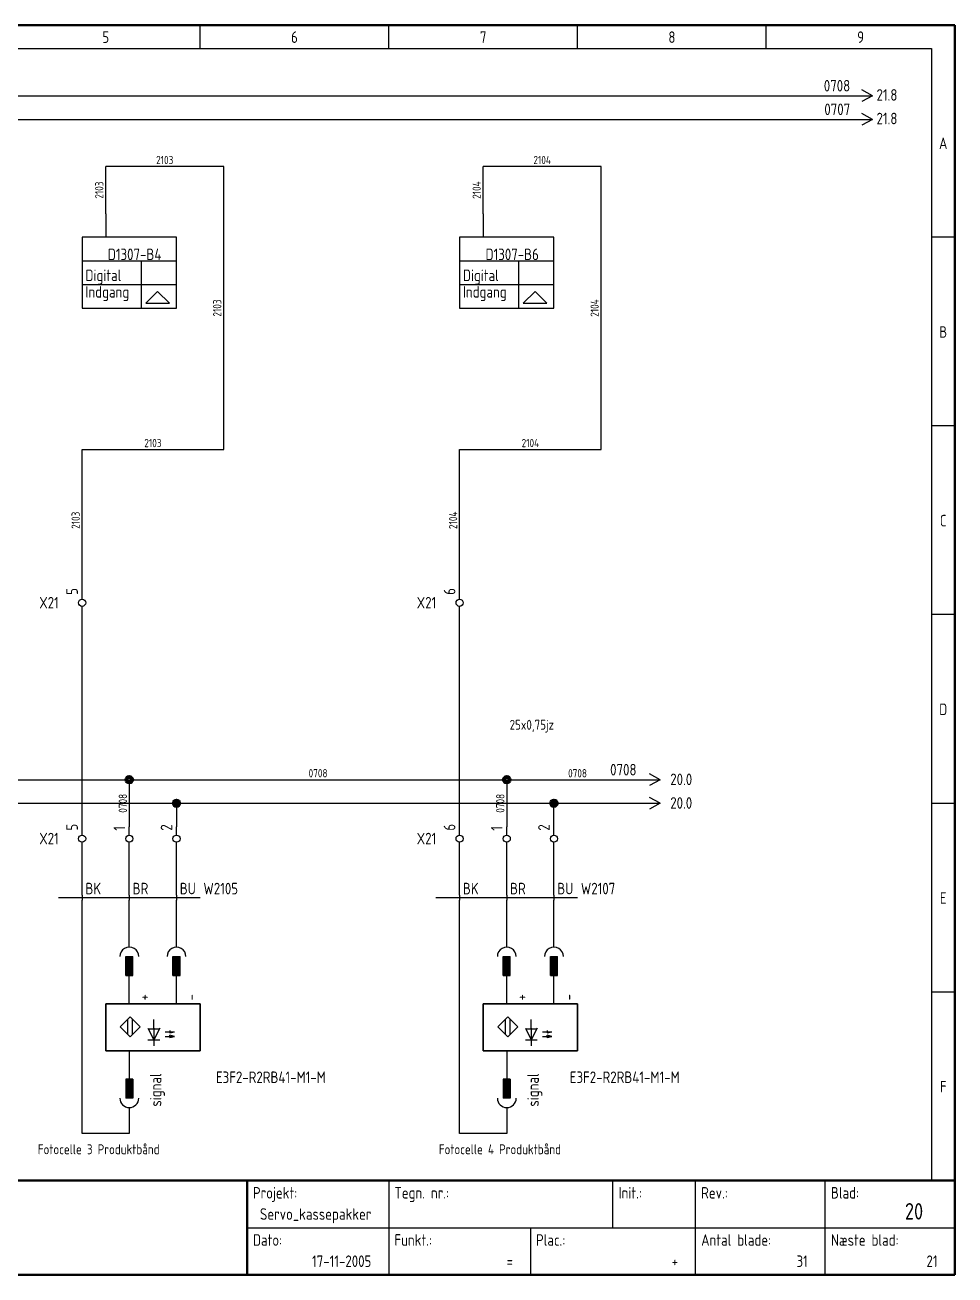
# Model space of a CAD drawing. Header units: millimetres. Extents: x 10 to 410, y 10 to 275.
# Drawn here: x 212.9 to 410, y 10 to 275 of the extents above; entities that cross this region are included whole.
import ezdxf
from ezdxf.enums import TextEntityAlignment as Align

# ---------------------------------------------------------------- set-up
doc = ezdxf.new("R2010")
doc.units = ezdxf.units.MM
doc.linetypes.add('Caddy_Solid', pattern=[0])
doc.layers.add('2', color=7, linetype='Continuous')
doc.styles.add('Caddy_Vectorfont1p', font='isocp___.ttf', dxfattribs={"width": 0.9})

# ---------------------------------------------------------------- blocks, each defined once
blk = doc.blocks.new('Blk1')
at = {"linetype": 'Caddy_Solid', "lineweight": 50}
for p, q in [((10, 275), (410, 275)), ((410, 275), (410, 10)), ((10, 30), (410, 30)), ((260, 30), (260, 10)), ((410, 10), (10, 10))]:
    blk.add_line(p, q, dxfattribs=at)
at = {"linetype": 'Caddy_Solid', "lineweight": 25}
for p, q in [((250, 270), (250, 275)), ((290, 270), (290, 275)), ((330, 270), (330, 275)), ((370, 270), (370, 275)), ((15, 270), (405, 270)), ((405, 270), (405, 30)), ((410, 230), (405, 230)), ((410, 190), (405, 190)), ((410, 150), (405, 150)), ((405, 110), (410, 110)), ((405, 70), (410, 70)), ((290, 30), (290, 10)), ((337.5, 20), (337.5, 30)), ((355, 20), (355, 30)), ((382.5, 20), (382.5, 30)), ((405, 30), (410, 30)), ((260, 20), (410, 20)), ((320, 20), (320, 10)), ((355, 10), (355, 20)), ((382.5, 10), (382.5, 20))]:
    blk.add_line(p, q, dxfattribs=at)
at = {"lineweight": 25, "style": 'Caddy_Vectorfont1p', "width": 0.9}
for s, p in [('5', (230, 271.2)), ('6', (270, 271.2)), ('7', (310, 271.2)), ('8', (350, 271.2)), ('9', (390, 271.2)), ('A', (407.5, 248.7)), ('B', (407.5, 208.7)), ('C', (407.5, 168.7)), ('D', (407.5, 128.7)), ('E', (407.5, 88.7)), ('F', (407.5, 48.7))]:
    blk.add_text(s, height=2.45, dxfattribs=at).set_placement(p, align=Align.CENTER)
for s, p in [('Projekt:', (261.2, 26.2)), ('Tegn. nr.:', (291.2, 26.2)), ('Init.:', (338.7, 26.2)), ('Rev.:', (356.2, 26.2)), ('Blad:', (383.7, 26.2)), ('Dato:', (261.2, 16.2)), ('Funkt.:', (291.2, 16.2)), ('Plac.:', (321.2, 16.2)), ('Antal blade:', (356.2, 16.2)), ('Næste blad:', (383.7, 16.2))]:
    blk.add_text(s, height=2.45, dxfattribs=at).set_placement(p)
for s, p in [('Servo_kassepakker', (286.3, 21.7)), ('17-11-2005', (286.3, 11.7)), ('+', (351.3, 11.7)), ('31', (378.8, 11.7)), ('21', (406.3, 11.7)), ('=', (316.3, 11.7))]:
    blk.add_text(s, height=2.45, dxfattribs=at).set_placement(p, align=Align.RIGHT)
at = {"lineweight": 35, "style": 'Caddy_Vectorfont1p', "width": 0.9}
blk.add_text('20', height=3.5, dxfattribs=at).set_placement((403.25, 21.75), align=Align.RIGHT)
blk = doc.blocks.new('Blk17')
at = {"linetype": 'Caddy_Solid', "lineweight": 25}
for p, q in [((235, 79.5), (235, 85)), ((234.25, 77.5), (235.75, 77.5)), ((234.25, 73.5), (234.25, 77.5)), ((234.5, 73.5), (234.5, 77.5)), ((234.75, 73.5), (234.75, 77.5)), ((235, 67.5), (235, 77.5)), ((235.25, 73.5), (235.25, 77.5)), ((235.5, 73.5), (235.5, 77.5)), ((235.75, 73.5), (235.75, 77.5)), ((234.25, 73.5), (235.75, 73.5))]:
    blk.add_line(p, q, dxfattribs=at)
blk.add_ellipse((235, 77.5), major_axis=(2, 0), ratio=1, start_param=0, end_param=3.141593, dxfattribs=at)
at = {"lineweight": 25, "style": 'Caddy_Vectorfont1p', "width": 0.9}
blk.add_attdef('$TAG175000_00', (234.05, 80.4), '', height=2.45, rotation=90, dxfattribs=at)
at = {"lineweight": 25, "style": 'Caddy_Vectorfont1p', "width": 0.9, "flags": 1}
for tag, p in [('$TAG160010', (230.5, 76.3)), ('$TAG160040', (230.1, 69.3))]:
    blk.add_attdef(tag, text='', height=2.45, dxfattribs=at).set_placement(p, align=Align.RIGHT)
at = {"lineweight": 25, "style": 'Caddy_Vectorfont1p', "width": 0.9}
blk.add_attdef('$TAG160030', text='', height=2.45, dxfattribs=at).set_placement((230.1, 72.8), align=Align.RIGHT)
blk.add_attdef('$TAG175000_01', text='', height=2.45, rotation=90, dxfattribs=at).set_placement((234.05, 71.9), align=Align.RIGHT)
blk = doc.blocks.new('Blk18')
at = {"linetype": 'Caddy_Solid', "lineweight": 25}
for p, q in [((245, 79.5), (245, 85)), ((244.25, 77.5), (245.75, 77.5)), ((244.25, 73.5), (244.25, 77.5)), ((244.5, 73.5), (244.5, 77.5)), ((244.75, 73.5), (244.75, 77.5)), ((245, 67.5), (245, 77.5)), ((245.25, 73.5), (245.25, 77.5)), ((245.5, 73.5), (245.5, 77.5)), ((245.75, 73.5), (245.75, 77.5)), ((244.25, 73.5), (245.75, 73.5))]:
    blk.add_line(p, q, dxfattribs=at)
blk.add_ellipse((245, 77.5), major_axis=(2, 0), ratio=1, start_param=0, end_param=3.141593, dxfattribs=at)
at = {"lineweight": 25, "style": 'Caddy_Vectorfont1p', "width": 0.9}
blk.add_attdef('$TAG175000_00', (244.05, 80.4), '', height=2.45, rotation=90, dxfattribs=at)
at = {"lineweight": 25, "style": 'Caddy_Vectorfont1p', "width": 0.9, "flags": 1}
for tag, p in [('$TAG160010', (240.5, 76.3)), ('$TAG160040', (240.1, 69.3))]:
    blk.add_attdef(tag, text='', height=2.45, dxfattribs=at).set_placement(p, align=Align.RIGHT)
at = {"lineweight": 25, "style": 'Caddy_Vectorfont1p', "width": 0.9}
blk.add_attdef('$TAG160030', text='', height=2.45, dxfattribs=at).set_placement((240.1, 72.8), align=Align.RIGHT)
blk.add_attdef('$TAG175000_01', text='', height=2.45, rotation=90, dxfattribs=at).set_placement((244.05, 71.9), align=Align.RIGHT)
blk = doc.blocks.new('Blk19')
at = {"linetype": 'Caddy_Solid', "lineweight": 25}
for p, q in [((235, 57.5), (235, 47.5)), ((234.25, 51.5), (234.25, 47.5)), ((235.75, 51.5), (234.25, 51.5)), ((234.5, 51.5), (234.5, 47.5)), ((234.75, 51.5), (234.75, 47.5)), ((235.25, 51.5), (235.25, 47.5)), ((235.5, 51.5), (235.5, 47.5)), ((235.75, 51.5), (235.75, 47.5)), ((235.75, 47.5), (234.25, 47.5)), ((235, 45.5), (235, 40))]:
    blk.add_line(p, q, dxfattribs=at)
blk.add_ellipse((235, 47.5), major_axis=(2, 0), ratio=1, start_param=3.141593, end_param=6.283185, dxfattribs=at)
at = {"lineweight": 25, "style": 'Caddy_Vectorfont1p', "width": 0.9}
blk.add_attdef('$TAG175000_00', (234.05, 52.4), '', height=2.45, rotation=90, dxfattribs=at)
at = {"lineweight": 25, "style": 'Caddy_Vectorfont1p', "width": 0.9, "flags": 1}
for tag, p in [('$TAG160010', (230.5, 46.3)), ('$TAG160040', (230.1, 39.3))]:
    blk.add_attdef(tag, text='', height=2.45, dxfattribs=at).set_placement(p, align=Align.RIGHT)
at = {"lineweight": 25, "style": 'Caddy_Vectorfont1p', "width": 0.9}
blk.add_attdef('$TAG160030', text='', height=2.45, dxfattribs=at).set_placement((230.1, 42.8), align=Align.RIGHT)
blk.add_attdef('$TAG175000_01', text='', height=2.45, rotation=90, dxfattribs=at).set_placement((234.05, 43.9), align=Align.RIGHT)
blk = doc.blocks.new('Blk16')
at = {"linetype": 'Caddy_Solid', "lineweight": 35}
for p, q in [((230, 67.5), (230, 57.5)), ((250, 67.5), (230, 67.5)), ((250, 57.5), (250, 67.5)), ((230, 57.5), (250, 57.5))]:
    blk.add_line(p, q, dxfattribs=at)
at = {"linetype": 'Caddy_Solid', "lineweight": 25}
for p, q in [((235.2, 64.7), (233.08, 62.58)), ((234.7, 60.96), (234.7, 64.2)), ((235.2, 64.7), (237.32, 62.58)), ((235.7, 60.96), (235.7, 64.2)), ((240.2, 62.33), (240.2, 64.2)), ((233.08, 62.58), (235.2, 60.46)), ((235.2, 60.46), (237.32, 62.58)), ((238.95, 62.33), (240.2, 59.83)), ((239, 62.2), (241.4, 62.2)), ((241.45, 62.33), (240.2, 59.83)), ((240.2, 62.33), (240.2, 59.83)), ((242.58, 61.58), (244.58, 61.58)), ((243.58, 61.83), (243.58, 61.33)), ((243.58, 61.33), (244.58, 61.58)), ((238.95, 59.83), (241.45, 59.83)), ((240.2, 59.83), (240.2, 58.58)), ((242.58, 60.58), (244.58, 60.58)), ((244.58, 60.58), (243.58, 60.83)), ((243.58, 60.33), (243.58, 60.83)), ((243.58, 60.33), (244.58, 60.58))]:
    blk.add_line(p, q, dxfattribs=at)
for name in ['Blk17', 'Blk18', 'Blk19']:
    blk.add_blockref(name, (0, 0, 1))
at = {"lineweight": 35, "style": 'Caddy_Vectorfont1p', "width": 0.9}
for s, p in [('+', (239.3, 68.2)), ('-', (249.3, 68.2)), ('signal', (241.8, 45.7))]:
    blk.add_text(s, height=2.45, rotation=90, dxfattribs=at).set_placement(p)
blk = doc.blocks.new('Blk20')
at = {"linetype": 'Caddy_Solid', "lineweight": 25}
for p, q in [((235, 103.25), (235, 105)), ((235, 100), (235, 101.75))]:
    blk.add_line(p, q, dxfattribs=at)
blk.add_circle((235, 102.5), 0.75, dxfattribs=at)
at = {"lineweight": 25, "style": 'Caddy_Vectorfont1p', "width": 0.9, "flags": 1}
blk.add_attdef('$TAG160410', (237.6, 104.2), '', height=2.45, rotation=90, dxfattribs=at)
at = {"layer": '2', "lineweight": 25, "style": 'Caddy_Vectorfont1p', "width": 0.9}
blk.add_attdef('$TAG160400', (234.1, 104.2), '', height=2.45, rotation=90, dxfattribs=at)
at = {"layer": '2', "lineweight": 25, "style": 'Caddy_Vectorfont1p', "width": 0.9, "flags": 1}
for tag, p in [('$TAG140020', (230.05, 108.3)), ('$TAG140050', (230.05, 104.8)), ('$TAG160010', (230.05, 101.3)), ('$TAG160030', (230.05, 97.8)), ('$TAG160040', (230.05, 92.8))]:
    blk.add_attdef(tag, text='', height=2.45, dxfattribs=at).set_placement(p, align=Align.RIGHT)
blk = doc.blocks.new('Blk21')
at = {"linetype": 'Caddy_Solid', "lineweight": 25}
for p, q in [((245, 103.25), (245, 105)), ((245, 100), (245, 101.75))]:
    blk.add_line(p, q, dxfattribs=at)
blk.add_circle((245, 102.5), 0.75, dxfattribs=at)
at = {"lineweight": 25, "style": 'Caddy_Vectorfont1p', "width": 0.9, "flags": 1}
blk.add_attdef('$TAG160410', (247.6, 104.2), '', height=2.45, rotation=90, dxfattribs=at)
at = {"layer": '2', "lineweight": 25, "style": 'Caddy_Vectorfont1p', "width": 0.9}
blk.add_attdef('$TAG160400', (244.1, 104.2), '', height=2.45, rotation=90, dxfattribs=at)
at = {"layer": '2', "lineweight": 25, "style": 'Caddy_Vectorfont1p', "width": 0.9, "flags": 1}
for tag, p in [('$TAG140020', (240.05, 108.3)), ('$TAG140050', (240.05, 104.8)), ('$TAG160010', (240.05, 101.3)), ('$TAG160030', (240.05, 97.8)), ('$TAG160040', (240.05, 92.8))]:
    blk.add_attdef(tag, text='', height=2.45, dxfattribs=at).set_placement(p, align=Align.RIGHT)
blk = doc.blocks.new('Blk22')
at = {"linetype": 'Caddy_Solid', "lineweight": 25}
for p, q in [((225, 103.25), (225, 105)), ((225, 100), (225, 101.75))]:
    blk.add_line(p, q, dxfattribs=at)
blk.add_circle((225, 102.5), 0.75, dxfattribs=at)
at = {"lineweight": 25, "style": 'Caddy_Vectorfont1p', "width": 0.9, "flags": 1}
blk.add_attdef('$TAG160410', (227.6, 104.2), '', height=2.45, rotation=90, dxfattribs=at)
at = {"layer": '2', "lineweight": 25, "style": 'Caddy_Vectorfont1p', "width": 0.9}
blk.add_attdef('$TAG160400', (224.1, 104.2), '', height=2.45, rotation=90, dxfattribs=at)
at = {"layer": '2', "lineweight": 25, "style": 'Caddy_Vectorfont1p', "width": 0.9, "flags": 1}
for tag, p in [('$TAG140020', (220.05, 108.3)), ('$TAG140050', (220.05, 104.8)), ('$TAG160030', (220.05, 97.8)), ('$TAG160040', (220.05, 92.8))]:
    blk.add_attdef(tag, text='', height=2.45, dxfattribs=at).set_placement(p, align=Align.RIGHT)
at = {"layer": '2', "lineweight": 25, "style": 'Caddy_Vectorfont1p', "width": 0.9}
blk.add_attdef('$TAG160010', text='', height=2.45, dxfattribs=at).set_placement((220.05, 101.3), align=Align.RIGHT)
blk = doc.blocks.new('Blk24')
at = {"linetype": 'Caddy_Solid', "lineweight": 25}
for p, q in [((315, 79.5), (315, 85)), ((314.25, 77.5), (315.75, 77.5)), ((314.25, 73.5), (314.25, 77.5)), ((314.5, 73.5), (314.5, 77.5)), ((314.75, 73.5), (314.75, 77.5)), ((315, 67.5), (315, 77.5)), ((315.25, 73.5), (315.25, 77.5)), ((315.5, 73.5), (315.5, 77.5)), ((315.75, 73.5), (315.75, 77.5)), ((314.25, 73.5), (315.75, 73.5))]:
    blk.add_line(p, q, dxfattribs=at)
blk.add_ellipse((315, 77.5), major_axis=(2, 0), ratio=1, start_param=0, end_param=3.141593, dxfattribs=at)
at = {"lineweight": 25, "style": 'Caddy_Vectorfont1p', "width": 0.9}
blk.add_attdef('$TAG175000_00', (314.05, 80.4), '', height=2.45, rotation=90, dxfattribs=at)
at = {"lineweight": 25, "style": 'Caddy_Vectorfont1p', "width": 0.9, "flags": 1}
for tag, p in [('$TAG160010', (310.5, 76.3)), ('$TAG160040', (310.1, 69.3))]:
    blk.add_attdef(tag, text='', height=2.45, dxfattribs=at).set_placement(p, align=Align.RIGHT)
at = {"lineweight": 25, "style": 'Caddy_Vectorfont1p', "width": 0.9}
blk.add_attdef('$TAG160030', text='', height=2.45, dxfattribs=at).set_placement((310.1, 72.8), align=Align.RIGHT)
blk.add_attdef('$TAG175000_01', text='', height=2.45, rotation=90, dxfattribs=at).set_placement((314.05, 71.9), align=Align.RIGHT)
blk = doc.blocks.new('Blk25')
at = {"linetype": 'Caddy_Solid', "lineweight": 25}
for p, q in [((325, 79.5), (325, 85)), ((324.25, 77.5), (325.75, 77.5)), ((324.25, 73.5), (324.25, 77.5)), ((324.5, 73.5), (324.5, 77.5)), ((324.75, 73.5), (324.75, 77.5)), ((325, 67.5), (325, 77.5)), ((325.25, 73.5), (325.25, 77.5)), ((325.5, 73.5), (325.5, 77.5)), ((325.75, 73.5), (325.75, 77.5)), ((324.25, 73.5), (325.75, 73.5))]:
    blk.add_line(p, q, dxfattribs=at)
blk.add_ellipse((325, 77.5), major_axis=(2, 0), ratio=1, start_param=0, end_param=3.141593, dxfattribs=at)
at = {"lineweight": 25, "style": 'Caddy_Vectorfont1p', "width": 0.9}
blk.add_attdef('$TAG175000_00', (324.05, 80.4), '', height=2.45, rotation=90, dxfattribs=at)
at = {"lineweight": 25, "style": 'Caddy_Vectorfont1p', "width": 0.9, "flags": 1}
for tag, p in [('$TAG160010', (320.5, 76.3)), ('$TAG160040', (320.1, 69.3))]:
    blk.add_attdef(tag, text='', height=2.45, dxfattribs=at).set_placement(p, align=Align.RIGHT)
at = {"lineweight": 25, "style": 'Caddy_Vectorfont1p', "width": 0.9}
blk.add_attdef('$TAG160030', text='', height=2.45, dxfattribs=at).set_placement((320.1, 72.8), align=Align.RIGHT)
blk.add_attdef('$TAG175000_01', text='', height=2.45, rotation=90, dxfattribs=at).set_placement((324.05, 71.9), align=Align.RIGHT)
blk = doc.blocks.new('Blk26')
at = {"linetype": 'Caddy_Solid', "lineweight": 25}
for p, q in [((315, 57.5), (315, 47.5)), ((314.25, 51.5), (314.25, 47.5)), ((315.75, 51.5), (314.25, 51.5)), ((314.5, 51.5), (314.5, 47.5)), ((314.75, 51.5), (314.75, 47.5)), ((315.25, 51.5), (315.25, 47.5)), ((315.5, 51.5), (315.5, 47.5)), ((315.75, 51.5), (315.75, 47.5)), ((315.75, 47.5), (314.25, 47.5)), ((315, 45.5), (315, 40))]:
    blk.add_line(p, q, dxfattribs=at)
blk.add_ellipse((315, 47.5), major_axis=(2, 0), ratio=1, start_param=3.141593, end_param=6.283185, dxfattribs=at)
at = {"lineweight": 25, "style": 'Caddy_Vectorfont1p', "width": 0.9}
blk.add_attdef('$TAG175000_00', (314.05, 52.4), '', height=2.45, rotation=90, dxfattribs=at)
at = {"lineweight": 25, "style": 'Caddy_Vectorfont1p', "width": 0.9, "flags": 1}
for tag, p in [('$TAG160010', (310.5, 46.3)), ('$TAG160040', (310.1, 39.3))]:
    blk.add_attdef(tag, text='', height=2.45, dxfattribs=at).set_placement(p, align=Align.RIGHT)
at = {"lineweight": 25, "style": 'Caddy_Vectorfont1p', "width": 0.9}
blk.add_attdef('$TAG160030', text='', height=2.45, dxfattribs=at).set_placement((310.1, 42.8), align=Align.RIGHT)
blk.add_attdef('$TAG175000_01', text='', height=2.45, rotation=90, dxfattribs=at).set_placement((314.05, 43.9), align=Align.RIGHT)
blk = doc.blocks.new('Blk23')
at = {"linetype": 'Caddy_Solid', "lineweight": 35}
for p, q in [((310, 67.5), (310, 57.5)), ((330, 67.5), (310, 67.5)), ((330, 57.5), (330, 67.5)), ((310, 57.5), (330, 57.5))]:
    blk.add_line(p, q, dxfattribs=at)
at = {"linetype": 'Caddy_Solid', "lineweight": 25}
for p, q in [((315.2, 64.7), (313.08, 62.58)), ((314.7, 60.96), (314.7, 64.2)), ((315.2, 64.7), (317.32, 62.58)), ((315.7, 60.96), (315.7, 64.2)), ((320.2, 62.33), (320.2, 64.2)), ((313.08, 62.58), (315.2, 60.46)), ((315.2, 60.46), (317.32, 62.58)), ((318.95, 62.33), (320.2, 59.83)), ((319, 62.2), (321.4, 62.2)), ((321.45, 62.33), (320.2, 59.83)), ((320.2, 62.33), (320.2, 59.83)), ((322.58, 61.58), (324.58, 61.58)), ((323.58, 61.83), (323.58, 61.33)), ((323.58, 61.33), (324.58, 61.58)), ((318.95, 59.83), (321.45, 59.83)), ((320.2, 59.83), (320.2, 58.58)), ((322.58, 60.58), (324.58, 60.58)), ((324.58, 60.58), (323.58, 60.83)), ((323.58, 60.33), (323.58, 60.83)), ((323.58, 60.33), (324.58, 60.58))]:
    blk.add_line(p, q, dxfattribs=at)
for name in ['Blk24', 'Blk25', 'Blk26']:
    blk.add_blockref(name, (0, 0, 1))
at = {"lineweight": 35, "style": 'Caddy_Vectorfont1p', "width": 0.9}
for s, p in [('+', (319.3, 68.2)), ('-', (329.3, 68.2)), ('signal', (321.8, 45.7))]:
    blk.add_text(s, height=2.45, rotation=90, dxfattribs=at).set_placement(p)
blk = doc.blocks.new('Blk27')
at = {"linetype": 'Caddy_Solid', "lineweight": 25}
for p, q in [((315, 103.25), (315, 105)), ((315, 100), (315, 101.75))]:
    blk.add_line(p, q, dxfattribs=at)
blk.add_circle((315, 102.5), 0.75, dxfattribs=at)
at = {"lineweight": 25, "style": 'Caddy_Vectorfont1p', "width": 0.9, "flags": 1}
blk.add_attdef('$TAG160410', (317.6, 104.2), '', height=2.45, rotation=90, dxfattribs=at)
at = {"layer": '2', "lineweight": 25, "style": 'Caddy_Vectorfont1p', "width": 0.9}
blk.add_attdef('$TAG160400', (314.1, 104.2), '', height=2.45, rotation=90, dxfattribs=at)
at = {"layer": '2', "lineweight": 25, "style": 'Caddy_Vectorfont1p', "width": 0.9, "flags": 1}
for tag, p in [('$TAG140020', (310.05, 108.3)), ('$TAG140050', (310.05, 104.8)), ('$TAG160010', (310.05, 101.3)), ('$TAG160030', (310.05, 97.8)), ('$TAG160040', (310.05, 92.8))]:
    blk.add_attdef(tag, text='', height=2.45, dxfattribs=at).set_placement(p, align=Align.RIGHT)
blk = doc.blocks.new('Blk28')
at = {"linetype": 'Caddy_Solid', "lineweight": 25}
for p, q in [((325, 103.25), (325, 105)), ((325, 100), (325, 101.75))]:
    blk.add_line(p, q, dxfattribs=at)
blk.add_circle((325, 102.5), 0.75, dxfattribs=at)
at = {"lineweight": 25, "style": 'Caddy_Vectorfont1p', "width": 0.9, "flags": 1}
blk.add_attdef('$TAG160410', (327.6, 104.2), '', height=2.45, rotation=90, dxfattribs=at)
at = {"layer": '2', "lineweight": 25, "style": 'Caddy_Vectorfont1p', "width": 0.9}
blk.add_attdef('$TAG160400', (324.1, 104.2), '', height=2.45, rotation=90, dxfattribs=at)
at = {"layer": '2', "lineweight": 25, "style": 'Caddy_Vectorfont1p', "width": 0.9, "flags": 1}
for tag, p in [('$TAG140020', (320.05, 108.3)), ('$TAG140050', (320.05, 104.8)), ('$TAG160010', (320.05, 101.3)), ('$TAG160030', (320.05, 97.8)), ('$TAG160040', (320.05, 92.8))]:
    blk.add_attdef(tag, text='', height=2.45, dxfattribs=at).set_placement(p, align=Align.RIGHT)
blk = doc.blocks.new('Blk29')
at = {"linetype": 'Caddy_Solid', "lineweight": 25}
for p, q in [((305, 103.25), (305, 105)), ((305, 100), (305, 101.75))]:
    blk.add_line(p, q, dxfattribs=at)
blk.add_circle((305, 102.5), 0.75, dxfattribs=at)
at = {"lineweight": 25, "style": 'Caddy_Vectorfont1p', "width": 0.9, "flags": 1}
blk.add_attdef('$TAG160410', (307.6, 104.2), '', height=2.45, rotation=90, dxfattribs=at)
at = {"layer": '2', "lineweight": 25, "style": 'Caddy_Vectorfont1p', "width": 0.9}
blk.add_attdef('$TAG160400', (304.1, 104.2), '', height=2.45, rotation=90, dxfattribs=at)
at = {"layer": '2', "lineweight": 25, "style": 'Caddy_Vectorfont1p', "width": 0.9, "flags": 1}
for tag, p in [('$TAG140020', (300.05, 108.3)), ('$TAG140050', (300.05, 104.8)), ('$TAG160030', (300.05, 97.8)), ('$TAG160040', (300.05, 92.8))]:
    blk.add_attdef(tag, text='', height=2.45, dxfattribs=at).set_placement(p, align=Align.RIGHT)
at = {"layer": '2', "lineweight": 25, "style": 'Caddy_Vectorfont1p', "width": 0.9}
blk.add_attdef('$TAG160010', text='', height=2.45, dxfattribs=at).set_placement((300.05, 101.3), align=Align.RIGHT)
blk = doc.blocks.new('Blk30')
at = {"linetype": 'Caddy_Solid', "lineweight": 25}
for p, q in [((345, 115), (347.5, 115)), ((347.5, 115), (345.25, 116.25)), ((347.5, 115), (345.25, 113.75))]:
    blk.add_line(p, q, dxfattribs=at)
at = {"lineweight": 25, "style": 'Caddy_Vectorfont1p', "width": 0.9}
blk.add_attdef('$TAG160010', text='', height=2.45, dxfattribs=at).set_placement((342.5, 115.9), align=Align.RIGHT)
blk.add_attdef('$TAG160500', (349.65, 113.85), '', height=2.45, dxfattribs=at)
blk = doc.blocks.new('Blk31')
at = {"linetype": 'Caddy_Solid', "lineweight": 25}
for p, q in [((345, 110), (347.5, 110)), ((347.5, 110), (345.25, 111.25)), ((347.5, 110), (345.25, 108.75))]:
    blk.add_line(p, q, dxfattribs=at)
at = {"lineweight": 25, "style": 'Caddy_Vectorfont1p', "width": 0.9, "flags": 1}
blk.add_attdef('$TAG160010', text='', height=2.45, dxfattribs=at).set_placement((342.5, 110.9), align=Align.RIGHT)
at = {"lineweight": 25, "style": 'Caddy_Vectorfont1p', "width": 0.9}
blk.add_attdef('$TAG160500', (349.65, 108.85), '', height=2.45, dxfattribs=at)
blk = doc.blocks.new('Blk39')
at = {"linetype": 'Caddy_Solid', "lineweight": 25}
for p, q in [((245, 230), (225, 230)), ((225, 230), (225, 215)), ((245, 215), (245, 230)), ((225, 215), (245, 215))]:
    blk.add_line(p, q, dxfattribs=at)
blk = doc.blocks.new('Blk40')
at = {"linetype": 'Caddy_Solid', "lineweight": 25}
blk.add_line((230, 235), (230, 230), dxfattribs=at)
blk = doc.blocks.new('Blk38')
at = {"linetype": 'Caddy_Solid', "lineweight": 25}
for p, q in [((225, 225), (245, 225)), ((237.5, 225), (237.5, 215)), ((225, 220), (245, 220)), ((241, 218.5), (238.5, 216)), ((243.5, 216), (241, 218.5)), ((238.5, 216), (243.5, 216))]:
    blk.add_line(p, q, dxfattribs=at)
for name in ['Blk40', 'Blk39']:
    blk.add_blockref(name, (0, 0, 1))
at = {"lineweight": 25, "style": 'Caddy_Vectorfont1p', "width": 0.9}
for s, p in [('Digital', (225.7, 220.7)), ('Indgang', (225.7, 217.2))]:
    blk.add_text(s, height=2.45, dxfattribs=at).set_placement(p)
blk.add_attdef('$TAG175000_00', (229.05, 233.4), '', height=2.45, rotation=90, dxfattribs=at)
for tag, p in [('$TAG160030', (226.8, 229.7)), ('$TAG160040', (226.8, 226.2)), ('$TAG175100', (241.8, 225.15)), ('$TAG175110', (224.3, 219.15)), ('$TAG175120', (224.3, 216.15)), ('$TAG160500', (224.3, 212.65))]:
    blk.add_attdef(tag, text='', height=2.45, dxfattribs=at).set_placement(p, align=Align.RIGHT)
at = {"lineweight": 25, "style": 'Caddy_Vectorfont1p', "width": 0.9, "flags": 1}
blk.add_attdef('$TAG160010', text='', height=2.45, dxfattribs=at).set_placement((220.96, 224.53), align=Align.RIGHT)
blk = doc.blocks.new('Blk42')
at = {"linetype": 'Caddy_Solid', "lineweight": 25}
for p, q in [((325, 230), (305, 230)), ((305, 230), (305, 215)), ((325, 215), (325, 230)), ((305, 215), (325, 215))]:
    blk.add_line(p, q, dxfattribs=at)
blk = doc.blocks.new('Blk43')
at = {"linetype": 'Caddy_Solid', "lineweight": 25}
blk.add_line((310, 235), (310, 230), dxfattribs=at)
blk = doc.blocks.new('Blk41')
at = {"linetype": 'Caddy_Solid', "lineweight": 25}
for p, q in [((305, 225), (325, 225)), ((317.5, 225), (317.5, 215)), ((305, 220), (325, 220)), ((321, 218.5), (318.5, 216)), ((323.5, 216), (321, 218.5)), ((318.5, 216), (323.5, 216))]:
    blk.add_line(p, q, dxfattribs=at)
for name in ['Blk43', 'Blk42']:
    blk.add_blockref(name, (0, 0, 1))
at = {"lineweight": 25, "style": 'Caddy_Vectorfont1p', "width": 0.9}
for s, p in [('Digital', (305.7, 220.7)), ('Indgang', (305.7, 217.2))]:
    blk.add_text(s, height=2.45, dxfattribs=at).set_placement(p)
blk.add_attdef('$TAG175000_00', (309.05, 233.4), '', height=2.45, rotation=90, dxfattribs=at)
for tag, p in [('$TAG160030', (306.8, 229.7)), ('$TAG160040', (306.8, 226.2)), ('$TAG175100', (321.8, 225.15)), ('$TAG175110', (304.3, 219.15)), ('$TAG175120', (304.3, 216.15)), ('$TAG160500', (304.3, 212.65))]:
    blk.add_attdef(tag, text='', height=2.45, dxfattribs=at).set_placement(p, align=Align.RIGHT)
at = {"lineweight": 25, "style": 'Caddy_Vectorfont1p', "width": 0.9, "flags": 1}
blk.add_attdef('$TAG160010', text='', height=2.45, dxfattribs=at).set_placement((300.96, 224.53), align=Align.RIGHT)
blk = doc.blocks.new('Blk45')
at = {"linetype": 'Caddy_Solid', "lineweight": 25}
for q in [(390.25, 256.25), (390.25, 253.75)]:
    blk.add_line((392.5, 255), q, dxfattribs=at)
at = {"lineweight": 25, "style": 'Caddy_Vectorfont1p', "width": 0.9, "flags": 1}
for tag, p in [('$TAG140020', (387.79, 262.9)), ('$TAG140050', (387.79, 259.4))]:
    blk.add_attdef(tag, text='', height=2.45, dxfattribs=at).set_placement(p, align=Align.RIGHT)
at = {"lineweight": 25, "style": 'Caddy_Vectorfont1p', "width": 0.9}
blk.add_attdef('$TAG160010', text='', height=2.45, dxfattribs=at).set_placement((387.79, 255.9), align=Align.RIGHT)
blk.add_attdef('$TAG160500', (393.37, 253.95), '', height=2.45, dxfattribs=at)
blk = doc.blocks.new('Blk47')
at = {"linetype": 'Caddy_Solid', "lineweight": 25}
for q in [(390.25, 261.25), (390.25, 258.75)]:
    blk.add_line((392.5, 260), q, dxfattribs=at)
at = {"lineweight": 25, "style": 'Caddy_Vectorfont1p', "width": 0.9, "flags": 1}
for tag, p in [('$TAG140020', (387.79, 267.9)), ('$TAG140050', (387.79, 264.4))]:
    blk.add_attdef(tag, text='', height=2.45, dxfattribs=at).set_placement(p, align=Align.RIGHT)
at = {"lineweight": 25, "style": 'Caddy_Vectorfont1p', "width": 0.9}
blk.add_attdef('$TAG160010', text='', height=2.45, dxfattribs=at).set_placement((387.79, 260.9), align=Align.RIGHT)
blk.add_attdef('$TAG160500', (393.37, 258.95), '', height=2.45, dxfattribs=at)
blk = doc.blocks.new('Blk52')
at = {"linetype": 'Caddy_Solid', "lineweight": 25}
for p, q in [((225, 153.25), (225, 155)), ((225, 150), (225, 151.75))]:
    blk.add_line(p, q, dxfattribs=at)
blk.add_circle((225, 152.5), 0.75, dxfattribs=at)
at = {"lineweight": 25, "style": 'Caddy_Vectorfont1p', "width": 0.9, "flags": 1}
blk.add_attdef('$TAG160410', (227.6, 154.2), '', height=2.45, rotation=90, dxfattribs=at)
at = {"layer": '2', "lineweight": 25, "style": 'Caddy_Vectorfont1p', "width": 0.9}
blk.add_attdef('$TAG160400', (224.1, 154.2), '', height=2.45, rotation=90, dxfattribs=at)
at = {"layer": '2', "lineweight": 25, "style": 'Caddy_Vectorfont1p', "width": 0.9, "flags": 1}
for tag, p in [('$TAG140020', (220.05, 158.3)), ('$TAG140050', (220.05, 154.8)), ('$TAG160030', (220.05, 147.8)), ('$TAG160040', (220.05, 142.8))]:
    blk.add_attdef(tag, text='', height=2.45, dxfattribs=at).set_placement(p, align=Align.RIGHT)
at = {"layer": '2', "lineweight": 25, "style": 'Caddy_Vectorfont1p', "width": 0.9}
blk.add_attdef('$TAG160010', text='', height=2.45, dxfattribs=at).set_placement((220.05, 151.3), align=Align.RIGHT)
blk = doc.blocks.new('Blk53')
at = {"linetype": 'Caddy_Solid', "lineweight": 25}
for p, q in [((305, 153.25), (305, 155)), ((305, 150), (305, 151.75))]:
    blk.add_line(p, q, dxfattribs=at)
blk.add_circle((305, 152.5), 0.75, dxfattribs=at)
at = {"lineweight": 25, "style": 'Caddy_Vectorfont1p', "width": 0.9, "flags": 1}
blk.add_attdef('$TAG160410', (307.6, 154.2), '', height=2.45, rotation=90, dxfattribs=at)
at = {"layer": '2', "lineweight": 25, "style": 'Caddy_Vectorfont1p', "width": 0.9}
blk.add_attdef('$TAG160400', (304.1, 154.2), '', height=2.45, rotation=90, dxfattribs=at)
at = {"layer": '2', "lineweight": 25, "style": 'Caddy_Vectorfont1p', "width": 0.9, "flags": 1}
for tag, p in [('$TAG140020', (300.05, 158.3)), ('$TAG140050', (300.05, 154.8)), ('$TAG160030', (300.05, 147.8)), ('$TAG160040', (300.05, 142.8))]:
    blk.add_attdef(tag, text='', height=2.45, dxfattribs=at).set_placement(p, align=Align.RIGHT)
at = {"layer": '2', "lineweight": 25, "style": 'Caddy_Vectorfont1p', "width": 0.9}
blk.add_attdef('$TAG160010', text='', height=2.45, dxfattribs=at).set_placement((300.05, 151.3), align=Align.RIGHT)
blk = doc.blocks.new('Blk60')
at = {"linetype": 'Caddy_Solid', "lineweight": 25}
blk.add_line((225, 90.5), (225, 89.5), dxfattribs=at)
at = {"lineweight": 25, "style": 'Caddy_Vectorfont1p', "width": 0.9}
blk.add_attdef('$TAG160210', (225.7, 90.7), '', height=2.45, dxfattribs=at)
at = {"lineweight": 25, "style": 'Caddy_Vectorfont1p', "width": 0.9, "flags": 1}
for tag, p in [('$TAG160010', (250.7, 90.7)), ('$TAG160220', (225.7, 85.7)), ('$TAG160030', (250.7, 85.7)), ('$TAG160230', (225.7, 80.7)), ('$TAG160200', (250.7, 80.7)), ('$TAG160040', (250.7, 75.7)), ('$TAG160101', (250.7, 70.7))]:
    blk.add_attdef(tag, p, '', height=2.45, dxfattribs=at)
blk = doc.blocks.new('Blk61')
at = {"linetype": 'Caddy_Solid', "lineweight": 25}
blk.add_line((235, 90.5), (235, 89.5), dxfattribs=at)
at = {"lineweight": 25, "style": 'Caddy_Vectorfont1p', "width": 0.9}
blk.add_attdef('$TAG160210', (235.7, 90.7), '', height=2.45, dxfattribs=at)
at = {"lineweight": 25, "style": 'Caddy_Vectorfont1p', "width": 0.9, "flags": 1}
for tag, p in [('$TAG160010', (250.7, 90.7)), ('$TAG160220', (235.7, 85.7)), ('$TAG160030', (250.7, 85.7)), ('$TAG160230', (235.7, 80.7)), ('$TAG160200', (250.7, 80.7)), ('$TAG160040', (250.7, 75.7)), ('$TAG160101', (250.7, 70.7))]:
    blk.add_attdef(tag, p, '', height=2.45, dxfattribs=at)
blk = doc.blocks.new('Blk62')
at = {"linetype": 'Caddy_Solid', "lineweight": 25}
blk.add_line((245, 90.5), (245, 89.5), dxfattribs=at)
at = {"lineweight": 25, "style": 'Caddy_Vectorfont1p', "width": 0.9}
for tag, p in [('$TAG160210', (245.7, 90.7)), ('$TAG160010', (250.7, 90.7))]:
    blk.add_attdef(tag, p, '', height=2.45, dxfattribs=at)
at = {"lineweight": 25, "style": 'Caddy_Vectorfont1p', "width": 0.9, "flags": 1}
for tag, p in [('$TAG160220', (245.7, 85.7)), ('$TAG160030', (250.7, 85.7)), ('$TAG160230', (245.7, 80.7)), ('$TAG160200', (250.7, 80.7)), ('$TAG160040', (250.7, 75.7)), ('$TAG160101', (250.7, 70.7))]:
    blk.add_attdef(tag, p, '', height=2.45, dxfattribs=at)
blk = doc.blocks.new('Blk63')
at = {"linetype": 'Caddy_Solid', "lineweight": 25}
blk.add_line((305, 90.5), (305, 89.5), dxfattribs=at)
at = {"lineweight": 25, "style": 'Caddy_Vectorfont1p', "width": 0.9}
blk.add_attdef('$TAG160210', (305.7, 90.7), '', height=2.45, dxfattribs=at)
at = {"lineweight": 25, "style": 'Caddy_Vectorfont1p', "width": 0.9, "flags": 1}
for tag, p in [('$TAG160010', (330.7, 90.7)), ('$TAG160220', (305.7, 85.7)), ('$TAG160030', (330.7, 85.7)), ('$TAG160230', (305.7, 80.7)), ('$TAG160200', (330.7, 80.7)), ('$TAG160040', (330.7, 75.7)), ('$TAG160101', (330.7, 70.7))]:
    blk.add_attdef(tag, p, '', height=2.45, dxfattribs=at)
blk = doc.blocks.new('Blk64')
at = {"linetype": 'Caddy_Solid', "lineweight": 25}
blk.add_line((315, 90.5), (315, 89.5), dxfattribs=at)
at = {"lineweight": 25, "style": 'Caddy_Vectorfont1p', "width": 0.9}
blk.add_attdef('$TAG160210', (315.7, 90.7), '', height=2.45, dxfattribs=at)
at = {"lineweight": 25, "style": 'Caddy_Vectorfont1p', "width": 0.9, "flags": 1}
for tag, p in [('$TAG160010', (330.7, 90.7)), ('$TAG160220', (315.7, 85.7)), ('$TAG160030', (330.7, 85.7)), ('$TAG160230', (315.7, 80.7)), ('$TAG160200', (330.7, 80.7)), ('$TAG160040', (330.7, 75.7)), ('$TAG160101', (330.7, 70.7))]:
    blk.add_attdef(tag, p, '', height=2.45, dxfattribs=at)
blk = doc.blocks.new('Blk65')
at = {"linetype": 'Caddy_Solid', "lineweight": 25}
blk.add_line((325, 90.5), (325, 89.5), dxfattribs=at)
at = {"lineweight": 25, "style": 'Caddy_Vectorfont1p', "width": 0.9}
for tag, p in [('$TAG160210', (325.7, 90.7)), ('$TAG160010', (330.7, 90.7)), ('$TAG160030', (330.7, 85.7)), ('$TAG160200', (330.7, 80.7))]:
    blk.add_attdef(tag, p, '', height=2.45, dxfattribs=at)
at = {"lineweight": 25, "style": 'Caddy_Vectorfont1p', "width": 0.9, "flags": 1}
for tag, p in [('$TAG160220', (325.7, 85.7)), ('$TAG160230', (325.7, 80.7)), ('$TAG160040', (330.7, 75.7)), ('$TAG160101', (330.7, 70.7))]:
    blk.add_attdef(tag, p, '', height=2.45, dxfattribs=at)

msp = doc.modelspace()

# ---------------------------------------------------------------- linework, layer by layer
at = {"linetype": 'Caddy_Solid', "lineweight": 25}
for p, q in [((40, 260), (392.5, 260)), ((45, 255), (392.5, 255)), ((230, 235), (230, 245)), ((255, 245), (230, 245)), ((255, 185), (255, 245)), ((310, 235), (310, 245)), ((335, 245), (310, 245)), ((335, 185), (335, 245)), ((225, 185), (255, 185)), ((225, 155), (225, 185)), ((305, 185), (335, 185)), ((305, 155), (305, 185)), ((225, 105), (225, 150)), ((305, 105), (305, 150)), ((155, 115), (235, 115)), ((235, 115), (235, 105)), ((235, 115), (315, 115)), ((315, 115), (315, 105)), ((315, 115), (345, 115)), ((165, 110), (245, 110)), ((245, 110), (245, 105)), ((245, 110), (325, 110)), ((325, 105), (325, 110)), ((325, 110), (345, 110)), ((225, 94.5), (225, 100)), ((235, 90.5), (235, 100)), ((245, 90.5), (245, 100)), ((305, 94.5), (305, 100)), ((315, 90.5), (315, 100)), ((325, 90.5), (325, 100)), ((225, 94.5), (225, 94.5)), ((225, 90.5), (225, 94.5)), ((305, 94.5), (305, 94.5)), ((305, 90.5), (305, 94.5)), ((220, 90), (250, 90)), ((225, 40), (225, 89.5)), ((235, 85), (235, 89.5)), ((245, 85), (245, 89.5)), ((300, 90), (330, 90)), ((305, 40), (305, 89.5)), ((315, 85), (315, 89.5)), ((325, 85), (325, 89.5)), ((235, 80), (235, 85)), ((235, 40), (225, 40)), ((315, 40), (305, 40))]:
    msp.add_line(p, q, dxfattribs=at)
at = {"lineweight": 40}
for centre, radius in [((235, 115), 0.8), ((235, 115), 0.6), ((235, 115), 0.4), ((315, 115), 0.8), ((315, 115), 0.6), ((315, 115), 0.4), ((245, 110), 0.8), ((245, 110), 0.6), ((245, 110), 0.4), ((325, 110), 0.8), ((325, 110), 0.6), ((325, 110), 0.4)]:
    msp.add_circle(centre, radius, dxfattribs=at)

# ---------------------------------------------------------------- block references
for name in ['Blk1', 'Blk16', 'Blk23']:
    msp.add_blockref(name, (0, 0, 1))
ref = msp.add_blockref('Blk47', (0, 0, 1))
ref.add_attrib('$TAG160010', '0708', dxfattribs={"lineweight": 25, "height": 2.45, "style": 'Caddy_Vectorfont1p', "width": 0.9}).set_placement((387.79, 260.9), align=Align.RIGHT)
ref.add_attrib('$TAG160500', '21.8', (393.37, 258.95), dxfattribs={"lineweight": 25, "height": 2.45, "style": 'Caddy_Vectorfont1p', "width": 0.9})
ref = msp.add_blockref('Blk45', (0, 0, 1))
ref.add_attrib('$TAG160010', '0707', dxfattribs={"lineweight": 25, "height": 2.45, "style": 'Caddy_Vectorfont1p', "width": 0.9}).set_placement((387.79, 255.9), align=Align.RIGHT)
ref.add_attrib('$TAG160500', '21.8', (393.37, 253.95), dxfattribs={"lineweight": 25, "height": 2.45, "style": 'Caddy_Vectorfont1p', "width": 0.9})
ref = msp.add_blockref('Blk38', (0, 0, 1))
ref.add_attrib('$TAG175100', 'D1307-B4', dxfattribs={"lineweight": 25, "height": 2.45, "style": 'Caddy_Vectorfont1p', "width": 0.9}).set_placement((241.8, 225.15), align=Align.RIGHT)
ref = msp.add_blockref('Blk41', (0, 0, 1))
ref.add_attrib('$TAG175100', 'D1307-B6', dxfattribs={"lineweight": 25, "height": 2.45, "style": 'Caddy_Vectorfont1p', "width": 0.9}).set_placement((321.8, 225.15), align=Align.RIGHT)
ref = msp.add_blockref('Blk52', (0, 0, 1))
ref.add_attrib('$TAG160010', 'X21', dxfattribs={"layer": '2', "lineweight": 25, "height": 2.45, "style": 'Caddy_Vectorfont1p', "width": 0.9}).set_placement((220.05, 151.3), align=Align.RIGHT)
ref.add_attrib('$TAG160400', '5', (224.1, 154.2), dxfattribs={"layer": '2', "lineweight": 25, "height": 2.45, "rotation": 90, "style": 'Caddy_Vectorfont1p', "width": 0.9})
ref = msp.add_blockref('Blk53', (0, 0, 1))
ref.add_attrib('$TAG160010', 'X21', dxfattribs={"layer": '2', "lineweight": 25, "height": 2.45, "style": 'Caddy_Vectorfont1p', "width": 0.9}).set_placement((300.05, 151.3), align=Align.RIGHT)
ref.add_attrib('$TAG160400', '6', (304.1, 154.2), dxfattribs={"layer": '2', "lineweight": 25, "height": 2.45, "rotation": 90, "style": 'Caddy_Vectorfont1p', "width": 0.9})
ref = msp.add_blockref('Blk30', (0, 0, 1))
ref.add_attrib('$TAG160010', '0708', dxfattribs={"lineweight": 25, "height": 2.45, "style": 'Caddy_Vectorfont1p', "width": 0.9}).set_placement((342.5, 115.9), align=Align.RIGHT)
ref.add_attrib('$TAG160500', '20.0', (349.65, 113.85), dxfattribs={"lineweight": 25, "height": 2.45, "style": 'Caddy_Vectorfont1p', "width": 0.9})
ref = msp.add_blockref('Blk31', (0, 0, 1))
ref.add_attrib('$TAG160500', '20.0', (349.65, 108.85), dxfattribs={"lineweight": 25, "height": 2.45, "style": 'Caddy_Vectorfont1p', "width": 0.9})
ref = msp.add_blockref('Blk22', (0, 0, 1))
ref.add_attrib('$TAG160010', 'X21', dxfattribs={"layer": '2', "lineweight": 25, "height": 2.45, "style": 'Caddy_Vectorfont1p', "width": 0.9}).set_placement((220.05, 101.3), align=Align.RIGHT)
ref.add_attrib('$TAG160400', '5', (224.1, 104.2), dxfattribs={"layer": '2', "lineweight": 25, "height": 2.45, "rotation": 90, "style": 'Caddy_Vectorfont1p', "width": 0.9})
ref = msp.add_blockref('Blk20', (0, 0, 1))
ref.add_attrib('$TAG160400', '1', (234.1, 104.2), dxfattribs={"layer": '2', "lineweight": 25, "height": 2.45, "rotation": 90, "style": 'Caddy_Vectorfont1p', "width": 0.9})
ref = msp.add_blockref('Blk21', (0, 0, 1))
ref.add_attrib('$TAG160400', '2', (244.1, 104.2), dxfattribs={"layer": '2', "lineweight": 25, "height": 2.45, "rotation": 90, "style": 'Caddy_Vectorfont1p', "width": 0.9})
ref = msp.add_blockref('Blk29', (0, 0, 1))
ref.add_attrib('$TAG160010', 'X21', dxfattribs={"layer": '2', "lineweight": 25, "height": 2.45, "style": 'Caddy_Vectorfont1p', "width": 0.9}).set_placement((300.05, 101.3), align=Align.RIGHT)
ref.add_attrib('$TAG160400', '6', (304.1, 104.2), dxfattribs={"layer": '2', "lineweight": 25, "height": 2.45, "rotation": 90, "style": 'Caddy_Vectorfont1p', "width": 0.9})
ref = msp.add_blockref('Blk27', (0, 0, 1))
ref.add_attrib('$TAG160400', '1', (314.1, 104.2), dxfattribs={"layer": '2', "lineweight": 25, "height": 2.45, "rotation": 90, "style": 'Caddy_Vectorfont1p', "width": 0.9})
ref = msp.add_blockref('Blk28', (0, 0, 1))
ref.add_attrib('$TAG160400', '2', (324.1, 104.2), dxfattribs={"layer": '2', "lineweight": 25, "height": 2.45, "rotation": 90, "style": 'Caddy_Vectorfont1p', "width": 0.9})
ref = msp.add_blockref('Blk60', (0, 0, 1))
ref.add_attrib('$TAG160210', 'BK', (225.7, 90.7), dxfattribs={"lineweight": 25, "height": 2.45, "style": 'Caddy_Vectorfont1p', "width": 0.9})
ref = msp.add_blockref('Blk61', (0, 0, 1))
ref.add_attrib('$TAG160210', 'BR', (235.7, 90.7), dxfattribs={"lineweight": 25, "height": 2.45, "style": 'Caddy_Vectorfont1p', "width": 0.9})
ref = msp.add_blockref('Blk62', (0, 0, 1))
ref.add_attrib('$TAG160010', 'W2105', (250.7, 90.7), dxfattribs={"lineweight": 25, "height": 2.45, "style": 'Caddy_Vectorfont1p', "width": 0.9})
ref.add_attrib('$TAG160210', 'BU', (245.7, 90.7), dxfattribs={"lineweight": 25, "height": 2.45, "style": 'Caddy_Vectorfont1p', "width": 0.9})
ref = msp.add_blockref('Blk63', (0, 0, 1))
ref.add_attrib('$TAG160210', 'BK', (305.7, 90.7), dxfattribs={"lineweight": 25, "height": 2.45, "style": 'Caddy_Vectorfont1p', "width": 0.9})
ref = msp.add_blockref('Blk64', (0, 0, 1))
ref.add_attrib('$TAG160210', 'BR', (315.7, 90.7), dxfattribs={"lineweight": 25, "height": 2.45, "style": 'Caddy_Vectorfont1p', "width": 0.9})
ref = msp.add_blockref('Blk65', (0, 0, 1))
ref.add_attrib('$TAG160010', 'W2107', (330.7, 90.7), dxfattribs={"lineweight": 25, "height": 2.45, "style": 'Caddy_Vectorfont1p', "width": 0.9})
ref.add_attrib('$TAG160210', 'BU', (325.7, 90.7), dxfattribs={"lineweight": 25, "height": 2.45, "style": 'Caddy_Vectorfont1p', "width": 0.9})

# ---------------------------------------------------------------- texts
at = {"lineweight": 25, "style": 'Caddy_Vectorfont1p', "width": 0.9}
for s, height, p in [('2103', 1.75, (242.5, 245.5)), ('2104', 1.75, (322.5, 245.5)), ('2103', 1.75, (240, 185.5)), ('2104', 1.75, (320, 185.5)), ('0708', 1.75, (275, 115.5)), ('0708', 1.75, (330, 115.5)), ('E3F2-R2RB41-M1-M', 2.45, (265, 50.7)), ('E3F2-R2RB41-M1-M', 2.45, (340, 50.7))]:
    msp.add_text(s, height=height, dxfattribs=at).set_placement(p, align=Align.CENTER)
for s, p in [('2103', (229.5, 240)), ('2104', (309.5, 240)), ('2103', (254.5, 215)), ('2104', (334.5, 215)), ('2103', (224.5, 170)), ('2104', (304.5, 170)), ('0708', (234.5, 110)), ('0708', (314.5, 110))]:
    msp.add_text(s, height=1.75, rotation=90, dxfattribs=at).set_placement(p, align=Align.CENTER)
for s, p in [('25x0,75jz', (315.6, 125.6)), ('Fotocelle 3 Produktbånd ', (215.6, 35.6)), ('Fotocelle 4 Produktbånd ', (300.6, 35.6))]:
    msp.add_text(s, height=2.1, dxfattribs=at).set_placement(p)

doc.saveas('drawing.dxf')
